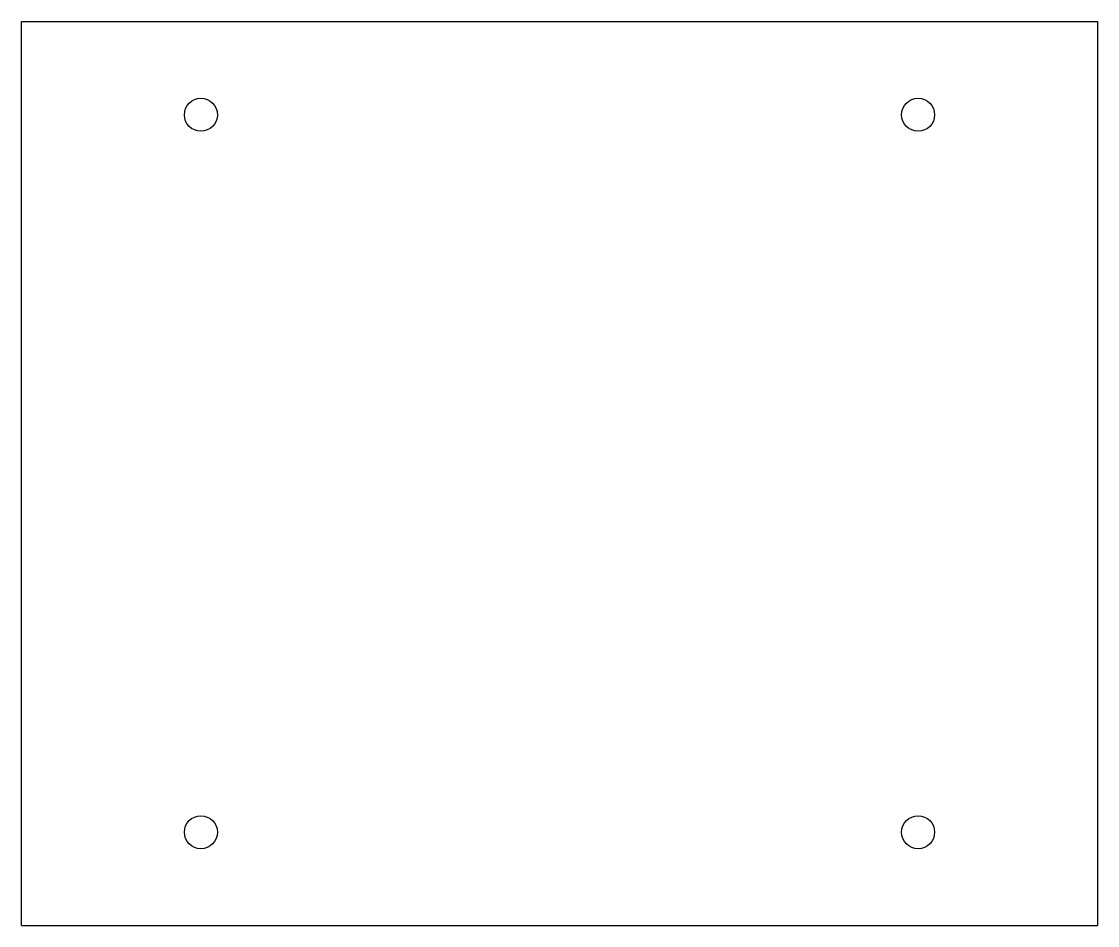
# Model space of a CAD drawing. Header units: millimetres. Extents: x -75 to 75, y -63 to 63.
import ezdxf

# ---------------------------------------------------------------- set-up
doc = ezdxf.new("R2010")
doc.units = ezdxf.units.MM
doc.layers.add('Sketch004', color=7, linetype='CONTINUOUS')

msp = doc.modelspace()

# ---------------------------------------------------------------- linework, layer by layer
at = {"layer": 'Sketch004'}
for p, q in [((-75, 63), (75, 63)), ((-75, -63), (-75, 63)), ((75, 63), (75, -63)), ((-75, -63), (75, -63))]:
    msp.add_line(p, q, dxfattribs=at)
for centre in [(-50, 50), (50, 50), (-50, -50), (50, -50)]:
    msp.add_circle(centre, 2.3, dxfattribs=at)

doc.saveas('drawing.dxf')
